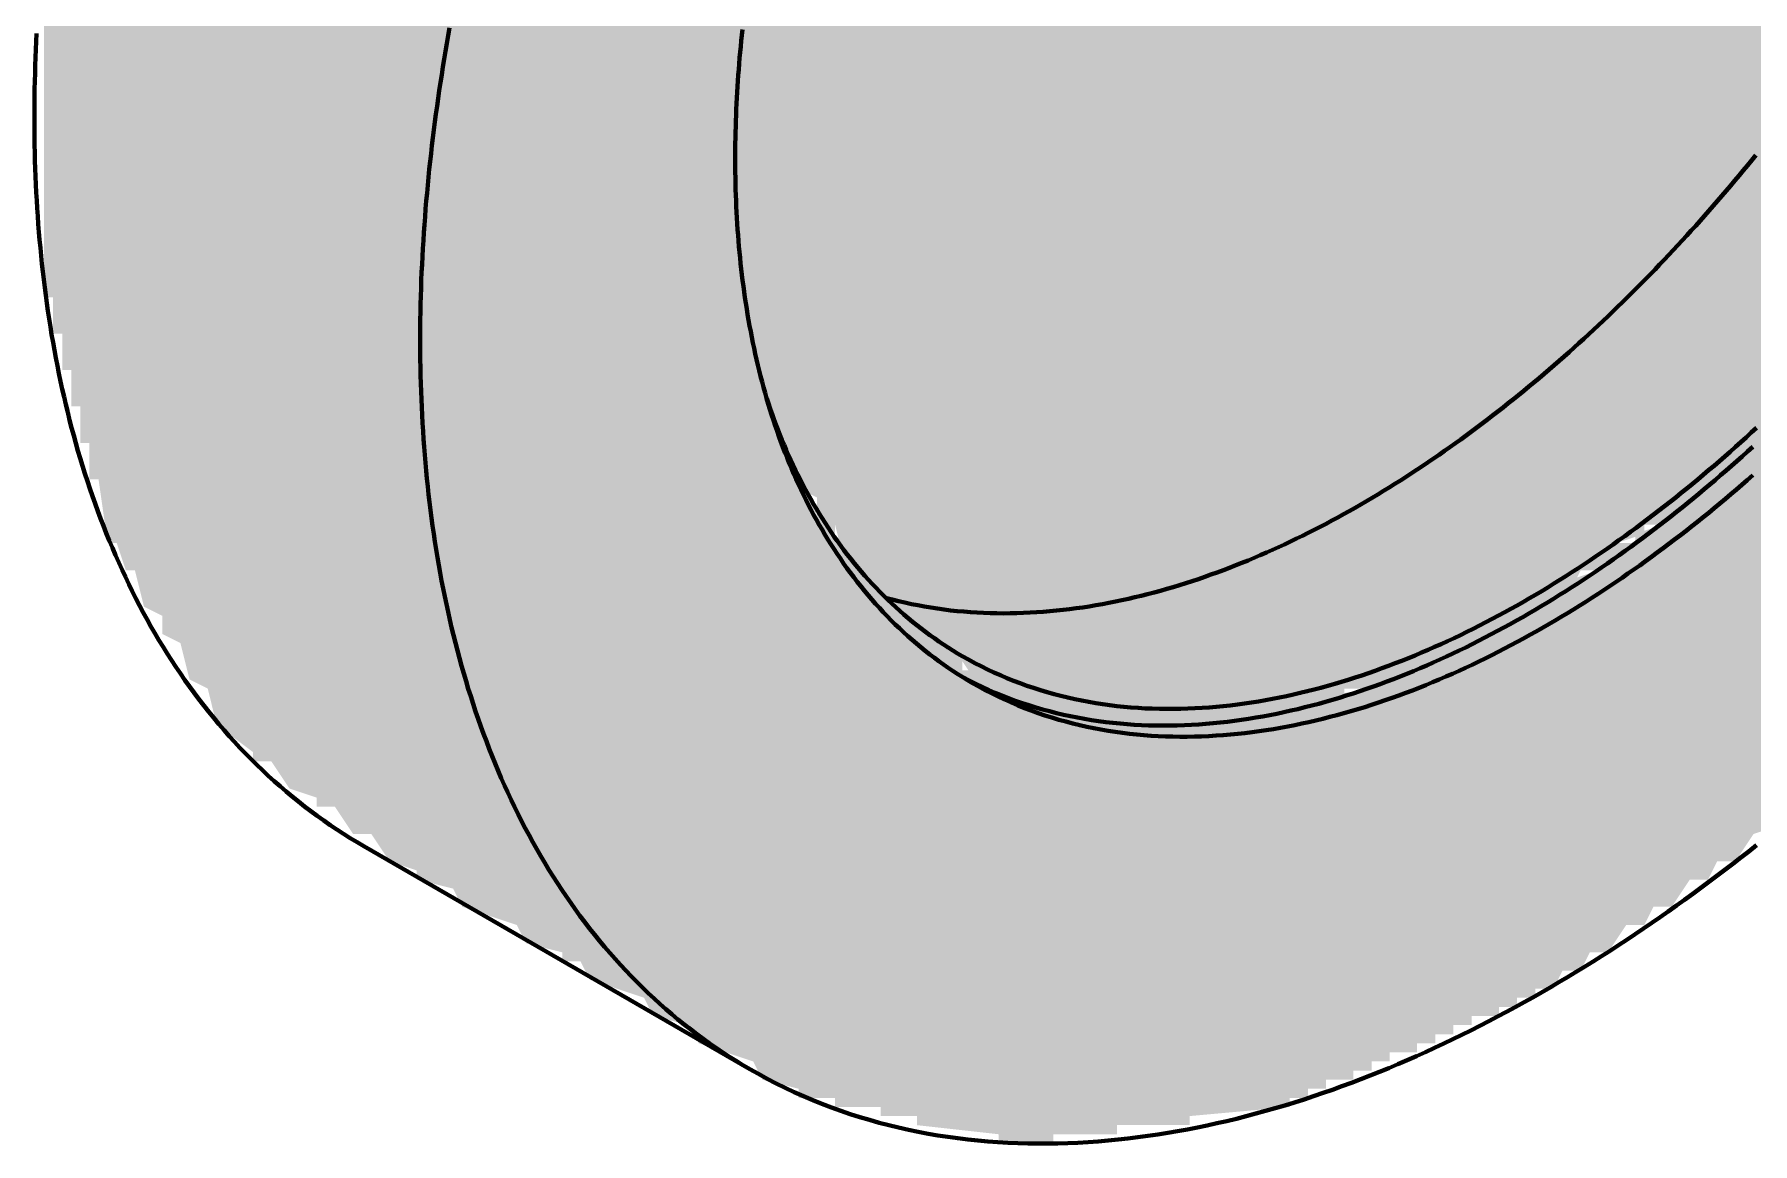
# Model space of a CAD drawing. Header units: millimetres. Extents: x 0 to 420, y 0 to 297.
# Drawn here: x 219.95 to 238.85, y 145.56 to 157.75 of the extents above; entities that cross this region are included whole.
import ezdxf

# ---------------------------------------------------------------- set-up
doc = ezdxf.new("R2010")
doc.units = ezdxf.units.MM
doc.layers.add('01-VISIBLE', color=7, linetype='CONTINUOUS', lineweight=70)
doc.layers.add('13-GRAFICA', color=30, linetype='CONTINUOUS', lineweight=18)

msp = doc.modelspace()

# ---------------------------------------------------------------- hatches: boundary and pattern name
at = {"layer": '13-GRAFICA', "true_color": 0x202020}
h = msp.add_hatch(color=7, dxfattribs=at)
h.dxf.hatch_style = 1
h.paths.add_polyline_path([(227.2581, 146.6606), (227.1581, 146.8606), (226.7581, 146.9606), (226.6581, 147.1606), (226.0581, 147.3606), (225.9581, 147.5606), (225.7581, 147.5606), (225.7581, 147.6606), (225.3581, 147.7606), (225.2581, 147.9606), (224.6581, 148.1606), (224.5581, 148.3606), (224.1581, 148.4606), (224.1581, 148.5606), (223.8581, 148.6606), (223.6581, 148.9606), (223.4581, 148.9606), (223.2581, 149.2606), (223.0581, 149.2606), (223.0581, 149.3606), (222.7581, 149.4606), (222.5581, 149.7606), (222.3581, 149.7606), (222.3581, 149.8606), (221.9581, 150.1606), (221.8581, 150.5606), (221.6581, 150.6606), (221.5581, 151.0606), (221.3581, 151.1606), (221.3581, 151.3606), (221.1581, 151.4606), (221.0581, 151.8606), (220.9581, 151.8606), (220.8581, 152.1606), (220.7581, 152.1606), (220.6581, 152.8606), (220.5581, 152.8606), (220.5581, 153.2606), (220.4581, 153.2606), (220.4581, 153.6606), (220.3581, 153.6606), (220.3581, 154.0606), (220.2581, 154.0606), (220.2581, 154.4606), (220.1581, 154.4606), (220.1581, 154.8606), (220.0581, 154.8606), (220.0581, 158.9606), (220.1581, 158.9606), (220.1581, 159.4606), (220.2581, 159.4606), (220.2581, 160.0606), (220.3581, 160.0606), (220.3581, 160.5606), (220.4581, 160.5606), (220.4581, 161.0606), (220.5581, 161.0606), (220.7581, 162.5606), (220.8581, 162.5606), (220.8581, 162.7606), (220.9581, 162.7606), (221.1581, 163.6606), (221.2581, 163.6606), (221.2581, 163.8606), (221.3581, 163.8606), (221.3581, 164.1606), (221.4581, 164.1606), (221.6581, 165.0606), (221.7581, 165.0606), (221.7581, 165.2606), (221.8581, 165.2606), (222.0581, 166.1606), (222.1581, 166.1606), (222.3581, 166.7606), (222.5581, 166.8606), (222.5581, 167.0606), (222.6581, 167.0606), (222.6581, 167.2606), (222.7581, 167.2606), (222.7581, 167.4606), (222.8581, 167.4606), (222.8581, 167.6606), (222.9581, 167.6606), (222.9581, 167.8606), (223.0581, 167.8606), (223.2581, 168.4606), (223.4581, 168.5606), (223.4581, 168.7606), (223.5581, 168.7606), (223.5581, 168.9606), (223.6581, 168.9606), (223.6581, 169.1606), (223.7581, 169.1606), (223.7581, 169.3606), (223.8581, 169.3606), (224.0581, 169.9606), (224.1581, 169.9606), (224.1581, 170.0606), (224.3581, 170.1606), (224.3581, 170.3606), (224.6581, 170.5606), (224.6581, 170.7606), (224.7581, 170.7606), (224.8581, 171.0606), (225.1581, 171.2606), (225.1581, 171.4606), (225.4581, 171.6606), (225.4581, 171.8606), (225.5581, 171.8606), (225.6581, 172.1606), (225.9581, 172.3606), (225.9581, 172.5606), (226.2581, 172.7606), (226.2581, 172.9606), (226.4581, 173.0606), (226.4581, 173.2606), (226.5581, 173.2606), (227.7581, 174.5006), (227.7581, 158.0606), (227.7581, 154.8606), (227.7581, 146.4939)])
at = {"layer": '13-GRAFICA', "true_color": 0xa5a8ac}
h = msp.add_hatch(color=7, dxfattribs=at)
h.dxf.hatch_style = 1
h.paths.add_polyline_path([(238.5581, 172.6606), (238.5581, 172.7606), (240.5581, 172.9606), (240.5581, 173.0606), (241.2581, 172.9606), (241.2581, 172.8606), (241.7581, 172.8606), (241.7581, 172.7606), (242.1581, 172.7606), (242.1581, 172.6606), (242.6581, 172.5606), (242.8581, 172.2606), (243.0581, 172.2606), (243.2581, 171.9606), (243.4581, 171.9606), (243.4581, 171.8606), (243.8581, 171.5606), (243.8581, 171.3606), (244.0581, 171.2606), (244.0581, 171.0606), (244.1581, 171.0606), (244.1581, 170.8606), (244.3581, 170.7606), (244.4581, 170.3606), (244.6581, 170.2606), (244.7581, 169.6606), (244.8581, 169.6606), (244.9581, 168.7606), (245.0581, 168.7606), (245.0581, 168.3606), (245.1581, 168.3606), (245.1581, 165.0606), (245.0581, 165.0606), (245.0581, 164.4606), (244.9581, 164.4606), (244.7581, 162.9606), (244.6581, 162.9606), (244.6581, 162.5606), (244.5581, 162.5606), (244.5581, 162.3606), (244.4581, 162.3606), (244.4581, 162.0606), (244.3581, 162.0606), (244.1581, 161.1606), (244.0581, 161.1606), (244.0581, 160.9606), (243.9581, 160.9606), (243.7581, 160.0606), (243.6581, 160.0606), (243.5581, 159.6606), (243.3581, 159.5606), (243.3581, 159.3606), (243.2581, 159.3606), (243.2581, 159.1606), (243.1581, 159.1606), (243.1581, 158.9606), (243.0581, 158.9606), (243.0581, 158.7606), (242.9581, 158.7606), (242.7581, 158.1606), (242.5581, 158.0606), (242.5581, 157.8606), (242.4581, 157.8606), (242.2581, 157.2606), (241.9581, 157.0606), (241.9581, 156.8606), (241.7581, 156.7606), (241.7581, 156.5606), (241.4581, 156.3606), (241.4581, 156.1606), (241.1581, 155.9606), (241.1581, 155.7606), (240.9581, 155.6606), (240.9581, 155.4606), (240.6581, 155.2606), (240.6581, 155.0606), (240.5581, 155.0606), (238.4581, 152.8693), (238.4581, 161.1606), (238.4581, 161.7606), (238.4581, 172.6606)])
h = msp.add_hatch(color=7, dxfattribs=at)
h.dxf.hatch_style = 1
h.paths.add_polyline_path([(230.5581, 150.5606), (230.3581, 150.5606), (230.1581, 150.8606), (229.9581, 150.8606), (229.7581, 151.1606), (229.5581, 151.1606), (229.4581, 151.3606), (229.1581, 151.4606), (229.0581, 151.8606), (228.8581, 151.9606), (228.7581, 152.3606), (228.5581, 152.4606), (228.5581, 152.6606), (228.3581, 152.7606), (228.3581, 152.9606), (228.2581, 152.9606), (228.2581, 153.1606), (228.1581, 153.1606), (228.1581, 153.6606), (228.0581, 153.6606), (228.0581, 154.0606), (227.9581, 154.0606), (227.9581, 154.4606), (227.8581, 154.4606), (227.8581, 154.8606), (227.7581, 154.8606), (227.7581, 158.0606), (227.8581, 158.0606), (227.8581, 158.6606), (227.9581, 158.6606), (227.9581, 159.1606), (228.0581, 159.1606), (228.0581, 159.6606), (228.1581, 159.6606), (228.1581, 160.2606), (228.2581, 160.2606), (228.4581, 161.1606), (228.5581, 161.1606), (228.5581, 161.3606), (228.6581, 161.3606), (228.8581, 162.2606), (228.9581, 162.2606), (228.9581, 162.4606), (229.0581, 162.4606), (229.1581, 163.0606), (229.2581, 163.0606), (229.2581, 163.2606), (229.3581, 163.2606), (229.3581, 163.4606), (229.4581, 163.4606), (229.4581, 163.6606), (229.5581, 163.6606), (229.7581, 164.2606), (229.9581, 164.3606), (229.9581, 164.5606), (230.0581, 164.5606), (230.0581, 164.7606), (230.1581, 164.7606), (230.1581, 164.9606), (230.2581, 164.9606), (230.2581, 165.1606), (230.3581, 165.1606), (230.5581, 165.7606), (230.6581, 165.7606), (230.7581, 166.0606), (231.0581, 166.2606), (231.0581, 166.4606), (231.1581, 166.4606), (231.2581, 166.7606), (231.5581, 166.9606), (231.5581, 167.1606), (231.8581, 167.3606), (231.8581, 167.5606), (231.9581, 167.5606), (232.0581, 167.8606), (232.3581, 168.0606), (232.3581, 168.2606), (232.4581, 168.2606), (234.5581, 170.4606), (234.7581, 170.4606), (234.8581, 170.6606), (235.0581, 170.6606), (235.1581, 170.8106), (235.1581, 161.1606), (235.1581, 160.3606), (235.1581, 150.8606), (235.0581, 150.8606), (235.0581, 150.7606), (234.8581, 150.7606), (234.8581, 150.6606), (234.6581, 150.6606), (234.6581, 150.5606), (234.3581, 150.5606), (234.3581, 150.4606), (234.0581, 150.4606), (234.0581, 150.3606), (231.9581, 150.1606), (231.9581, 150.2606), (231.5581, 150.2606), (231.5581, 150.3606), (230.5581, 150.4606)])
at = {"layer": '13-GRAFICA', "true_color": 0x202020}
h = msp.add_hatch(color=7, dxfattribs=at)
h.dxf.hatch_style = 1
h.paths.add_polyline_path([(240.4581, 150.3606), (239.3581, 149.1606), (239.1581, 149.1606), (239.1581, 149.0606), (238.8581, 148.9606), (238.6581, 148.6606), (238.4581, 148.6606), (238.3581, 148.4606), (238.1581, 148.4606), (237.9581, 148.1606), (237.7581, 148.1606), (237.6581, 147.9606), (237.4581, 147.9606), (237.2581, 147.6606), (237.0581, 147.6606), (236.9581, 147.4606), (236.7581, 147.4606), (236.6581, 147.2606), (236.4581, 147.2606), (236.4581, 147.1606), (236.2581, 147.1606), (236.2581, 147.0606), (236.0581, 147.0606), (236.0581, 146.9606), (235.7581, 146.9606), (235.7581, 146.8606), (235.5581, 146.8606), (235.5581, 146.7606), (235.3581, 146.7606), (235.3581, 146.6606), (235.1581, 146.6606), (235.1581, 146.5606), (234.8581, 146.5606), (234.8581, 146.4606), (234.6581, 146.4606), (234.6581, 146.3606), (234.4581, 146.3606), (234.4581, 146.2606), (234.1581, 146.2606), (234.1581, 146.1606), (233.9581, 146.1606), (233.9581, 146.0606), (233.7581, 146.0606), (233.7581, 145.9606), (232.6581, 145.8606), (232.6581, 145.7606), (231.8581, 145.7606), (231.8581, 145.6606), (231.1581, 145.6606), (231.1581, 145.5606), (230.5581, 145.5606), (230.5581, 145.6606), (229.6581, 145.7606), (229.6581, 145.8606), (229.2581, 145.8606), (229.2581, 145.9606), (228.7581, 145.9606), (228.7581, 146.0606), (228.3581, 146.0606), (228.3581, 146.1606), (227.9581, 146.2606), (227.8581, 146.4606), (227.7581, 146.4939), (227.7581, 154.8606), (227.8581, 154.8606), (227.8581, 154.4606), (227.9581, 154.4606), (227.9581, 154.0606), (228.0581, 154.0606), (228.0581, 153.6606), (228.1581, 153.6606), (228.1581, 153.1606), (228.2581, 153.1606), (228.3581, 152.7606), (228.4581, 152.7606), (228.5581, 152.4606), (228.7581, 152.3606), (228.7581, 152.1606), (228.8581, 152.1606), (228.8581, 151.9606), (229.0581, 151.8606), (229.1581, 151.4606), (229.4581, 151.3606), (229.5581, 151.1606), (229.7581, 151.1606), (229.9581, 150.8606), (230.1581, 150.8606), (230.1581, 150.7606), (230.2581, 150.7606), (230.3581, 150.5606), (230.5581, 150.5606), (230.5581, 150.4606), (231.5581, 150.3606), (231.5581, 150.2606), (231.9581, 150.2606), (231.9581, 150.1606), (234.0581, 150.3606), (234.0581, 150.4606), (234.6581, 150.5606), (234.6581, 150.6606), (234.8581, 150.6606), (234.8581, 150.7606), (235.0581, 150.7606), (235.0581, 150.8606), (235.3581, 150.8606), (235.3581, 150.9606), (235.5581, 150.9606), (235.5581, 151.0606), (235.7581, 151.0606), (235.7581, 151.1606), (235.9581, 151.1606), (235.9581, 151.2606), (236.4581, 151.3606), (236.6581, 151.6606), (236.8581, 151.6606), (236.8581, 151.7606), (237.1581, 151.8606), (237.3581, 152.1606), (237.5581, 152.1606), (237.5581, 152.2606), (237.8581, 152.3606), (238.0581, 152.6606), (238.2581, 152.6606), (238.2581, 152.7606), (240.6581, 155.0606), (240.6581, 155.2606), (240.9581, 155.4606), (240.9581, 155.6606), (241.1581, 155.7606), (241.1581, 155.9606), (241.4581, 156.1606), (241.4581, 156.3606), (241.7581, 156.5606), (241.7581, 156.7606), (241.9581, 156.8606), (241.9581, 157.0606), (242.2581, 157.2606), (242.2581, 157.4606), (242.3581, 157.4606), (242.5581, 158.0606), (242.7581, 158.1606), (242.7581, 158.3606), (242.8581, 158.3606), (242.8581, 158.5606), (242.9581, 158.5606), (242.9581, 158.7606), (243.0581, 158.7606), (243.0581, 158.9606), (243.1581, 158.9606), (243.3581, 159.5606), (243.5581, 159.6606), (243.5581, 159.8606), (243.6581, 159.8606), (243.6581, 160.0606), (243.7581, 160.0606), (243.7581, 160.3606), (243.8581, 160.3606), (243.9581, 160.9606), (244.0581, 160.9606), (244.0581, 161.1606), (244.1581, 161.1606), (244.1581, 161.4606), (244.2581, 161.4606), (244.4581, 162.3606), (244.5581, 162.3606), (244.5581, 162.5606), (244.6581, 162.5606), (244.7581, 163.4606), (244.8581, 163.4606), (244.8581, 163.9606), (244.9581, 163.9606), (244.9581, 164.4606), (245.0581, 164.4606), (245.0581, 165.0606), (245.1581, 165.0606), (245.1581, 156.1606), (244.9581, 156.0606), (244.7581, 155.4606), (244.5581, 155.3606), (244.5581, 155.1606), (244.4581, 155.1606), (244.4581, 155.0606), (244.2581, 154.9606), (244.2581, 154.7606), (243.9581, 154.5606), (243.9581, 154.3606), (243.8581, 154.3606), (243.7581, 154.0606), (243.4581, 153.8606), (243.4581, 153.6606), (243.1581, 153.4606), (243.1581, 153.2606), (243.0581, 153.2606), (242.9581, 152.9606), (242.6581, 152.7606), (242.6581, 152.5606), (242.3581, 152.3606), (242.3581, 152.1606), (242.2581, 152.1606), (240.5581, 150.3606)])
at = {"layer": '13-GRAFICA', "true_color": 0xa5a8ac}
h = msp.add_hatch(color=7, dxfattribs=at)
h.dxf.hatch_style = 1
h.paths.add_polyline_path([(238.2581, 152.6606), (238.0581, 152.6606), (237.8581, 152.3606), (237.6581, 152.3606), (237.6581, 152.2606), (237.3581, 152.1606), (237.1581, 151.8606), (236.9581, 151.8606), (236.8581, 151.6606), (236.6581, 151.6606), (236.4581, 151.3606), (235.9581, 151.2606), (235.9581, 151.1606), (235.7581, 151.1606), (235.7581, 151.0606), (235.5581, 151.0606), (235.5581, 150.9606), (235.3581, 150.9606), (235.3581, 150.8606), (235.1581, 150.8606), (235.1581, 160.3606), (235.2581, 160.3606), (235.2581, 160.0606), (235.3581, 160.0606), (235.5581, 159.7606), (235.7581, 159.7606), (235.8581, 159.5606), (236.5581, 159.5606), (236.5581, 159.6606), (236.7581, 159.6606), (236.7581, 159.7606), (236.9581, 159.7606), (236.9581, 159.8606), (237.0581, 159.8606), (237.0581, 159.7606), (237.1581, 159.7606), (237.1581, 159.8606), (237.5581, 159.8606), (237.5581, 159.9606), (238.1581, 160.4606), (238.1581, 160.6606), (238.2581, 160.6606), (238.2581, 160.8606), (238.3581, 160.8606), (238.3581, 161.1606), (238.4581, 161.1606), (238.4581, 152.8693)])

# ---------------------------------------------------------------- linework, layer by layer
at = {"layer": '01-VISIBLE'}
msp.add_line((223.5765, 148.8268), (227.8192, 146.3773), dxfattribs=at)
for points in [[(224.5188, 157.8235), (224.5034, 157.7376), (224.4883, 157.6515), (224.4736, 157.5654), (224.4593, 157.4793), (224.4452, 157.3931), (224.4316, 157.3068), (224.4183, 157.2205), (224.4053, 157.1342), (224.3927, 157.0477), (224.3804, 156.9613), (224.3686, 156.8748), (224.357, 156.7882), (224.3459, 156.7016), (224.3351, 156.6149), (224.3247, 156.5282), (224.3147, 156.4414), (224.305, 156.3546), (224.2957, 156.2678), (224.2868, 156.1809), (224.2783, 156.094), (224.2702, 156.0071), (224.2625, 155.9201), (224.2552, 155.833), (224.2483, 155.746), (224.2417, 155.6589), (224.2356, 155.5718), (224.2299, 155.4846), (224.2247, 155.3975), (224.2198, 155.3103), (224.2153, 155.223), (224.2113, 155.1358), (224.2077, 155.0485), (224.2046, 154.9613), (224.2018, 154.874), (224.1996, 154.7867), (224.1977, 154.6994), (224.1963, 154.612), (224.1954, 154.5247), (224.1949, 154.4374), (224.1949, 154.35), (224.1953, 154.2627), (224.1962, 154.1754), (224.1976, 154.0881), (224.1994, 154.0007), (224.2018, 153.9134), (224.2046, 153.8262), (224.2079, 153.7389), (224.2117, 153.6516), (224.216, 153.5644), (224.2208, 153.4772), (224.2262, 153.39), (224.232, 153.3029), (224.2384, 153.2158), (224.2452, 153.1287), (224.2527, 153.0417), (224.2606, 152.9548), (224.2691, 152.8678), (224.2782, 152.781), (224.2877, 152.6942), (224.2979, 152.6074), (224.3086, 152.5208), (224.3199, 152.4342), (224.3318, 152.3476), (224.3442, 152.2612), (224.3572, 152.1748), (224.3708, 152.0886), (224.385, 152.0024), (224.3999, 151.9163), (224.4153, 151.8304), (224.4314, 151.7445), (224.448, 151.6588), (224.4653, 151.5732), (224.4833, 151.4877), (224.5019, 151.4024), (224.5211, 151.3172), (224.541, 151.2322), (224.5615, 151.1473), (224.5828, 151.0626), (224.6047, 150.978), (224.6273, 150.8937), (224.6505, 150.8095), (224.6745, 150.7255), (224.6992, 150.6418), (224.7246, 150.5582), (224.7507, 150.4749), (224.7775, 150.3917), (224.8051, 150.3089), (224.8334, 150.2263), (224.8625, 150.1439), (224.8923, 150.0618), (224.9228, 149.98), (224.9542, 149.8985), (224.9863, 149.8173), (225.0192, 149.7364), (225.0528, 149.6558), (225.0873, 149.5756), (225.1226, 149.4957), (225.1587, 149.4161), (225.1956, 149.337), (225.2333, 149.2582), (225.2718, 149.1798), (225.3112, 149.1019), (225.3514, 149.0244), (225.3925, 148.9473), (225.4344, 148.8707), (225.4772, 148.7945), (225.5208, 148.7189), (225.5653, 148.6437), (225.6106, 148.5691), (225.6568, 148.495), (225.7039, 148.4214), (225.7519, 148.3485), (225.8008, 148.2761), (225.8505, 148.2043), (225.9011, 148.1331), (225.9527, 148.0626), (226.0051, 147.9927), (226.0583, 147.9236), (226.1125, 147.8551), (226.1676, 147.7873), (226.2236, 147.7202), (226.2804, 147.6539), (226.3381, 147.5884), (226.3967, 147.5237), (226.4562, 147.4597), (226.5166, 147.3966), (226.5778, 147.3343), (226.6399, 147.2729), (226.7029, 147.2124), (226.7667, 147.1528), (226.8313, 147.094), (226.8968, 147.0363), (226.9631, 146.9794), (227.0302, 146.9236), (227.0982, 146.8687), (227.1669, 146.8148), (227.2364, 146.7619), (227.3067, 146.7101), (227.3777, 146.6593), (227.4495, 146.6096), (227.5221, 146.5609), (227.5953, 146.5134), (227.6692, 146.4669), (227.7439, 146.4216), (227.8192, 146.3773)], [(227.739, 157.8045), (227.7323, 157.742), (227.7259, 157.6794), (227.7198, 157.6169), (227.7139, 157.5543), (227.7084, 157.4916), (227.7031, 157.429), (227.6981, 157.3663), (227.6934, 157.3036), (227.689, 157.2408), (227.6849, 157.1781), (227.6811, 157.1153), (227.6776, 157.0526), (227.6744, 156.9898), (227.6715, 156.9269), (227.6689, 156.8641), (227.6667, 156.8013), (227.6647, 156.7384), (227.663, 156.6756), (227.6617, 156.6127), (227.6607, 156.5498), (227.66, 156.487), (227.6597, 156.4241), (227.6597, 156.3612), (227.66, 156.2983), (227.6606, 156.2354), (227.6616, 156.1726), (227.663, 156.1097), (227.6646, 156.0469), (227.6667, 155.984), (227.6691, 155.9212), (227.6718, 155.8584), (227.6749, 155.7955), (227.6784, 155.7328), (227.6822, 155.67), (227.6864, 155.6073), (227.691, 155.5446), (227.696, 155.4819), (227.7013, 155.4192), (227.707, 155.3566), (227.7131, 155.294), (227.7196, 155.2315), (227.7265, 155.169), (227.7339, 155.1065), (227.7416, 155.0441), (227.7497, 154.9818), (227.7582, 154.9195), (227.7672, 154.8572), (227.7766, 154.7951), (227.7864, 154.7329), (227.7966, 154.6709), (227.8073, 154.6089), (227.8184, 154.547), (227.8299, 154.4852), (227.842, 154.4235), (227.8544, 154.3619), (227.8673, 154.3003), (227.8807, 154.2389), (227.8946, 154.1776), (227.9089, 154.1163), (227.9237, 154.0552), (227.939, 153.9942), (227.9547, 153.9334), (227.971, 153.8726), (227.9878, 153.812), (228.005, 153.7516), (228.0228, 153.6912), (228.0411, 153.6311), (228.0599, 153.5711), (228.0792, 153.5112), (228.099, 153.4516), (228.1194, 153.3921), (228.1403, 153.3328), (228.1618, 153.2737), (228.1838, 153.2148), (228.2064, 153.1561), (228.2295, 153.0976), (228.2532, 153.0394), (228.2774, 152.9813), (228.3022, 152.9236), (228.3276, 152.8661), (228.3536, 152.8088), (228.3802, 152.7518), (228.4073, 152.6951), (228.4351, 152.6387), (228.4634, 152.5825), (228.4924, 152.5267), (228.522, 152.4712), (228.5521, 152.4161), (228.5829, 152.3612), (228.6143, 152.3068), (228.6464, 152.2526), (228.679, 152.1989), (228.7123, 152.1456), (228.7462, 152.0926), (228.7807, 152.0401), (228.8159, 151.9879), (228.8517, 151.9363), (228.8882, 151.885), (228.9253, 151.8343), (228.963, 151.784), (229.0014, 151.7341), (229.0404, 151.6848), (229.08, 151.636), (229.1203, 151.5877), (229.1613, 151.54), (229.2028, 151.4928), (229.245, 151.4462), (229.2879, 151.4002), (229.3313, 151.3547), (229.3754, 151.3099), (229.4201, 151.2657), (229.4654, 151.2221), (229.5114, 151.1792), (229.5579, 151.1369), (229.6051, 151.0953), (229.6528, 151.0544), (229.7011, 151.0141), (229.75, 150.9746), (229.7995, 150.9358), (229.8496, 150.8978), (229.9002, 150.8604), (229.9513, 150.8239), (230.003, 150.7881), (230.0552, 150.753), (230.108, 150.7188), (230.1612, 150.6853), (230.215, 150.6527), (230.2692, 150.6208)], [(219.9771, 157.7597), (219.9727, 157.6725), (219.9687, 157.5853), (219.9651, 157.498), (219.9619, 157.4107), (219.9592, 157.3235), (219.9569, 157.2362), (219.9551, 157.1488), (219.9537, 157.0615), (219.9527, 156.9742), (219.9522, 156.8869), (219.9522, 156.7995), (219.9527, 156.7122), (219.9536, 156.6249), (219.9549, 156.5375), (219.9568, 156.4502), (219.9591, 156.3629), (219.9619, 156.2756), (219.9653, 156.1884), (219.9691, 156.1011), (219.9734, 156.0139), (219.9782, 155.9267), (219.9835, 155.8395), (219.9894, 155.7524), (219.9957, 155.6653), (220.0026, 155.5782), (220.01, 155.4912), (220.018, 155.4042), (220.0265, 155.3173), (220.0355, 155.2305), (220.0451, 155.1437), (220.0553, 155.0569), (220.066, 154.9702), (220.0773, 154.8836), (220.0891, 154.7971), (220.1015, 154.7107), (220.1146, 154.6243), (220.1282, 154.5381), (220.1424, 154.4519), (220.1572, 154.3658), (220.1727, 154.2799), (220.1887, 154.194), (220.2054, 154.1083), (220.2227, 154.0227), (220.2406, 153.9372), (220.2592, 153.8519), (220.2785, 153.7667), (220.2983, 153.6817), (220.3189, 153.5968), (220.3401, 153.5121), (220.362, 153.4275), (220.3846, 153.3432), (220.4079, 153.259), (220.4319, 153.175), (220.4565, 153.0912), (220.4819, 153.0077), (220.508, 152.9243), (220.5349, 152.8412), (220.5625, 152.7584), (220.5908, 152.6758), (220.6198, 152.5934), (220.6496, 152.5113), (220.6802, 152.4295), (220.7115, 152.348), (220.7436, 152.2668), (220.7765, 152.1859), (220.8102, 152.1053), (220.8447, 152.025), (220.88, 151.9452), (220.916, 151.8656), (220.9529, 151.7865), (220.9907, 151.7077), (221.0292, 151.6293), (221.0686, 151.5514), (221.1088, 151.4739), (221.1499, 151.3968), (221.1918, 151.3202), (221.2345, 151.244), (221.2781, 151.1684), (221.3226, 151.0932), (221.368, 151.0186), (221.4142, 150.9445), (221.4613, 150.8709), (221.5093, 150.798), (221.5581, 150.7256), (221.6079, 150.6538), (221.6585, 150.5826), (221.71, 150.5121), (221.7624, 150.4422), (221.8157, 150.3731), (221.8699, 150.3046), (221.925, 150.2368), (221.9809, 150.1697), (222.0378, 150.1034), (222.0955, 150.0379), (222.1541, 149.9731), (222.2136, 149.9092), (222.2739, 149.8461), (222.3352, 149.7838), (222.3973, 149.7224), (222.4602, 149.6619), (222.524, 149.6022), (222.5887, 149.5435), (222.6541, 149.4857), (222.7205, 149.4289), (222.7876, 149.373), (222.8555, 149.3182), (222.9242, 149.2643), (222.9938, 149.2114), (223.064, 149.1596), (223.1351, 149.1088), (223.2069, 149.0591), (223.2794, 149.0104), (223.3527, 148.9629), (223.4266, 148.9164), (223.5012, 148.871), (223.5765, 148.8268)], [(229.3139, 151.5585), (229.3842, 151.5396), (229.4549, 151.5217), (229.5258, 151.505), (229.597, 151.4895), (229.6685, 151.4751), (229.7401, 151.4618), (229.812, 151.4497), (229.884, 151.4386), (229.9562, 151.4287), (230.0286, 151.4198), (230.101, 151.4121), (230.1736, 151.4054), (230.2463, 151.3997), (230.319, 151.3951), (230.3918, 151.3915), (230.4646, 151.389), (230.5375, 151.3874), (230.6104, 151.3869), (230.6832, 151.3873), (230.7561, 151.3887), (230.829, 151.391), (230.9018, 151.3943), (230.9745, 151.3985), (231.0472, 151.4036), (231.1198, 151.4096), (231.1924, 151.4165), (231.2649, 151.4243), (231.3372, 151.4329), (231.4095, 151.4423), (231.4817, 151.4526), (231.5537, 151.4637), (231.6256, 151.4756), (231.6974, 151.4883), (231.769, 151.5017), (231.8405, 151.5159), (231.9118, 151.5309), (231.983, 151.5466), (232.054, 151.563), (232.1248, 151.5801), (232.1955, 151.5979), (232.266, 151.6164), (232.3363, 151.6356), (232.4064, 151.6555), (232.4763, 151.676), (232.5461, 151.6972), (232.6156, 151.7189), (232.685, 151.7413), (232.7541, 151.7643), (232.8231, 151.788), (232.8918, 151.8122), (232.9604, 151.837), (233.0287, 151.8623), (233.0968, 151.8882), (233.1647, 151.9147), (233.2324, 151.9417), (233.2999, 151.9693), (233.3671, 151.9973), (233.4342, 152.0259), (233.501, 152.055), (233.5676, 152.0846), (233.634, 152.1147), (233.7001, 152.1453), (233.766, 152.1764), (233.8317, 152.2079), (233.8972, 152.2399), (233.9625, 152.2724), (234.0275, 152.3053), (234.0923, 152.3386), (234.1569, 152.3724), (234.2212, 152.4066), (234.2854, 152.4412), (234.3493, 152.4763), (234.4129, 152.5117), (234.4764, 152.5476), (234.5396, 152.5839), (234.6026, 152.6205), (234.6654, 152.6576), (234.7279, 152.695), (234.7902, 152.7328), (234.8523, 152.771), (234.9141, 152.8095), (234.9758, 152.8484), (235.0372, 152.8877), (235.0984, 152.9273), (235.1593, 152.9672), (235.22, 153.0075), (235.2805, 153.0482), (235.3408, 153.0891), (235.4009, 153.1304), (235.4607, 153.1721), (235.5203, 153.214), (235.5797, 153.2563), (235.6388, 153.2988), (235.6977, 153.3417), (235.7564, 153.3849), (235.8149, 153.4284), (235.8732, 153.4722), (235.9312, 153.5163), (235.989, 153.5606), (236.0466, 153.6053), (236.104, 153.6502), (236.1612, 153.6955), (236.2181, 153.7409), (236.2748, 153.7867), (236.3313, 153.8328), (236.3876, 153.8791), (236.4437, 153.9256), (236.4995, 153.9725), (236.5551, 154.0196), (236.6105, 154.0669), (236.6657, 154.1145), (236.7207, 154.1624), (236.7755, 154.2105), (236.83, 154.2588), (236.8843, 154.3074), (236.9384, 154.3562), (236.9923, 154.4053), (237.046, 154.4546), (237.0995, 154.5041), (237.1527, 154.5538), (237.2058, 154.6038), (237.2586, 154.654), (237.3112, 154.7045), (237.3636, 154.7551), (237.4158, 154.806), (237.4678, 154.8571), (237.5195, 154.9084), (237.5711, 154.9599), (237.6224, 155.0116), (237.6736, 155.0635), (237.7245, 155.1157), (237.7752, 155.168), (237.8257, 155.2206), (237.876, 155.2733), (237.9261, 155.3263), (237.9759, 155.3794), (238.0256, 155.4328), (238.0751, 155.4863), (238.1243, 155.54), (238.1733, 155.5939), (238.2222, 155.648), (238.2708, 155.7023), (238.3192, 155.7568), (238.3674, 155.8115), (238.4154, 155.8663), (238.4632, 155.9213), (238.5108, 155.9765), (238.5582, 156.0319), (238.6053, 156.0875), (238.6523, 156.1432), (238.699, 156.1991), (238.7456, 156.2552), (238.7919, 156.3114), (238.8381, 156.3679), (238.884, 156.4245)], [(228.0056, 153.7494), (228.0249, 153.6919), (228.0446, 153.6345), (228.0649, 153.5774), (228.0857, 153.5204), (228.1069, 153.4636), (228.1287, 153.407), (228.1511, 153.3506), (228.1739, 153.2945), (228.1973, 153.2385), (228.2213, 153.1828), (228.2458, 153.1273), (228.2708, 153.0721), (228.2964, 153.0171), (228.3226, 152.9624), (228.3493, 152.9079), (228.3766, 152.8538), (228.4044, 152.7999), (228.4328, 152.7463), (228.4618, 152.6931), (228.4914, 152.6401), (228.5216, 152.5875), (228.5523, 152.5352), (228.5837, 152.4833), (228.6156, 152.4318), (228.6481, 152.3806), (228.6813, 152.3298), (228.715, 152.2794), (228.7493, 152.2294), (228.7842, 152.1798), (228.8198, 152.1307), (228.8559, 152.0819), (228.8926, 152.0337), (228.93, 151.9859), (228.9679, 151.9386), (229.0065, 151.8918), (229.0457, 151.8455), (229.0854, 151.7997), (229.1258, 151.7544), (229.1667, 151.7097), (229.2083, 151.6655), (229.2505, 151.6219), (229.2932, 151.5789), (229.3365, 151.5365), (229.3804, 151.4947), (229.4249, 151.4534), (229.47, 151.4129), (229.5156, 151.3729), (229.5618, 151.3336), (229.6085, 151.295), (229.6558, 151.257), (229.7037, 151.2197), (229.752, 151.1831), (229.8009, 151.1472), (229.8503, 151.1121), (229.9002, 151.0776), (229.9506, 151.0439), (230.0015, 151.0109), (230.0529, 150.9787), (230.1048, 150.9472), (230.157, 150.9165)], [(230.157, 150.9165), (230.2251, 150.8781), (230.2939, 150.8409), (230.3634, 150.8051), (230.4336, 150.7705), (230.5044, 150.7373), (230.5758, 150.7054), (230.6477, 150.6749), (230.7203, 150.6457), (230.7933, 150.6178), (230.8669, 150.5913), (230.9409, 150.5662), (231.0154, 150.5424), (231.0903, 150.5199), (231.1656, 150.4988), (231.2413, 150.479), (231.3172, 150.4606), (231.3935, 150.4434), (231.4701, 150.4276), (231.5469, 150.4131), (231.624, 150.3998), (231.7013, 150.3879), (231.7787, 150.3772), (231.8564, 150.3678), (231.9341, 150.3596), (232.012, 150.3526), (232.09, 150.3469), (232.168, 150.3424), (232.2462, 150.339), (232.3243, 150.3368), (232.4025, 150.3357), (232.4807, 150.3358), (232.5589, 150.337), (232.637, 150.3393), (232.7152, 150.3427), (232.7932, 150.3471), (232.8712, 150.3526), (232.9492, 150.3592), (233.027, 150.3667), (233.1047, 150.3752), (233.1823, 150.3847), (233.2598, 150.3952), (233.3372, 150.4066), (233.4144, 150.4189), (233.4914, 150.4322), (233.5683, 150.4464), (233.6451, 150.4614), (233.7216, 150.4773), (233.798, 150.494), (233.8742, 150.5116), (233.9502, 150.53), (234.026, 150.5492), (234.1016, 150.5692), (234.177, 150.59), (234.2522, 150.6115), (234.3271, 150.6338), (234.4018, 150.6568), (234.4763, 150.6805), (234.5506, 150.7049), (234.6247, 150.7301), (234.6985, 150.7559), (234.772, 150.7824), (234.8454, 150.8095), (234.9185, 150.8373), (234.9913, 150.8657), (235.0639, 150.8948), (235.1362, 150.9245), (235.2083, 150.9547), (235.2802, 150.9856), (235.3518, 151.0171), (235.4231, 151.0491), (235.4942, 151.0817), (235.565, 151.1148), (235.6356, 151.1485), (235.7059, 151.1827), (235.7759, 151.2174), (235.8457, 151.2527), (235.9153, 151.2885), (235.9845, 151.3248), (236.0535, 151.3615), (236.1223, 151.3988), (236.1908, 151.4365), (236.259, 151.4747), (236.327, 151.5134), (236.3947, 151.5525), (236.4621, 151.5921), (236.5293, 151.6321), (236.5962, 151.6725), (236.6629, 151.7134), (236.7293, 151.7547), (236.7954, 151.7964), (236.8613, 151.8386), (236.9269, 151.8811), (236.9922, 151.924), (237.0573, 151.9673), (237.1222, 152.0111), (237.1867, 152.0551), (237.2511, 152.0996), (237.3151, 152.1445), (237.3789, 152.1897), (237.4425, 152.2352), (237.5058, 152.2812), (237.5688, 152.3274), (237.6316, 152.3741), (237.6941, 152.421), (237.7563, 152.4683), (237.8183, 152.516), (237.8801, 152.5639), (237.9416, 152.6122), (238.0028, 152.6608), (238.0638, 152.7098), (238.1246, 152.759), (238.1851, 152.8086), (238.2453, 152.8584), (238.3053, 152.9086), (238.365, 152.959), (238.4245, 153.0098), (238.4837, 153.0608), (238.5427, 153.1122), (238.6014, 153.1638), (238.6599, 153.2157), (238.7182, 153.2679), (238.7762, 153.3203), (238.8339, 153.373), (238.8914, 153.426)], [(230.164, 150.6836), (230.2338, 150.6469), (230.3042, 150.6114), (230.3752, 150.5773), (230.4469, 150.5445), (230.5192, 150.513), (230.5921, 150.4829), (230.6655, 150.4541), (230.7394, 150.4267), (230.8138, 150.4007), (230.8887, 150.3759), (230.964, 150.3525), (231.0397, 150.3305), (231.1158, 150.3098), (231.1922, 150.2905), (231.2689, 150.2724), (231.346, 150.2557), (231.4233, 150.2403), (231.5009, 150.2262), (231.5787, 150.2133), (231.6567, 150.2018), (231.7348, 150.1915), (231.8131, 150.1825), (231.8916, 150.1747), (231.9702, 150.1681), (232.0488, 150.1628), (232.1276, 150.1586), (232.2063, 150.1556), (232.2852, 150.1538), (232.364, 150.1531), (232.4428, 150.1535), (232.5217, 150.1551), (232.6005, 150.1577), (232.6792, 150.1614), (232.7579, 150.1662), (232.8365, 150.172), (232.9151, 150.1789), (232.9935, 150.1867), (233.0719, 150.1956), (233.1501, 150.2054), (233.2282, 150.2162), (233.3062, 150.2279), (233.384, 150.2406), (233.4617, 150.2541), (233.5392, 150.2686), (233.6165, 150.2839), (233.6937, 150.3001), (233.7706, 150.3171), (233.8474, 150.335), (233.924, 150.3537), (234.0004, 150.3732), (234.0766, 150.3935), (234.1526, 150.4145), (234.2284, 150.4363), (234.3039, 150.4589), (234.3792, 150.4822), (234.4543, 150.5062), (234.5292, 150.5309), (234.6038, 150.5563), (234.6782, 150.5824), (234.7524, 150.6092), (234.8263, 150.6366), (234.9, 150.6647), (234.9734, 150.6934), (235.0466, 150.7227), (235.1195, 150.7526), (235.1922, 150.7832), (235.2647, 150.8143), (235.3368, 150.846), (235.4088, 150.8783), (235.4804, 150.9112), (235.5518, 150.9446), (235.623, 150.9786), (235.6939, 151.013), (235.7645, 151.0481), (235.8349, 151.0836), (235.905, 151.1197), (235.9749, 151.1562), (236.0445, 151.1933), (236.1138, 151.2308), (236.1829, 151.2688), (236.2517, 151.3073), (236.3202, 151.3462), (236.3885, 151.3856), (236.4566, 151.4255), (236.5243, 151.4658), (236.5918, 151.5065), (236.6591, 151.5477), (236.7261, 151.5893), (236.7928, 151.6313), (236.8592, 151.6737), (236.9254, 151.7165), (236.9914, 151.7597), (237.0571, 151.8033), (237.1225, 151.8473), (237.1876, 151.8917), (237.2525, 151.9365), (237.3172, 151.9816), (237.3816, 152.0271), (237.4457, 152.073), (237.5096, 152.1192), (237.5732, 152.1658), (237.6365, 152.2127), (237.6996, 152.26), (237.7625, 152.3076), (237.8251, 152.3556), (237.8874, 152.4038), (237.9495, 152.4524), (238.0113, 152.5014), (238.0729, 152.5506), (238.1342, 152.6002), (238.1953, 152.65), (238.2561, 152.7002), (238.3167, 152.7507), (238.377, 152.8015), (238.437, 152.8525), (238.4968, 152.9039), (238.5564, 152.9556), (238.6157, 153.0075), (238.6748, 153.0597), (238.7336, 153.1122), (238.7922, 153.165), (238.8505, 153.2181)], [(230.2692, 150.6208), (230.3384, 150.5818), (230.4083, 150.544), (230.4789, 150.5076), (230.5502, 150.4725), (230.6221, 150.4387), (230.6946, 150.4063), (230.7678, 150.3753), (230.8415, 150.3456), (230.9157, 150.3173), (230.9905, 150.2904), (231.0657, 150.2649), (231.1414, 150.2407), (231.2175, 150.2178), (231.294, 150.1964), (231.3709, 150.1763), (231.4481, 150.1575), (231.5256, 150.1401), (231.6034, 150.124), (231.6815, 150.1093), (231.7598, 150.0958), (231.8383, 150.0837), (231.917, 150.0728), (231.9959, 150.0633), (232.0749, 150.0549), (232.154, 150.0479), (232.2333, 150.042), (232.3126, 150.0374), (232.392, 150.034), (232.4714, 150.0318), (232.5509, 150.0307), (232.6303, 150.0308), (232.7098, 150.032), (232.7892, 150.0343), (232.8686, 150.0378), (232.9479, 150.0423), (233.0271, 150.0479), (233.1063, 150.0545), (233.1854, 150.0621), (233.2644, 150.0708), (233.3432, 150.0805), (233.422, 150.0911), (233.5006, 150.1027), (233.579, 150.1152), (233.6574, 150.1287), (233.7355, 150.1431), (233.8135, 150.1584), (233.8913, 150.1745), (233.9689, 150.1915), (234.0463, 150.2094), (234.1235, 150.2281), (234.2005, 150.2476), (234.2774, 150.2679), (234.354, 150.289), (234.4303, 150.3109), (234.5065, 150.3335), (234.5824, 150.3569), (234.6581, 150.381), (234.7336, 150.4058), (234.8089, 150.4314), (234.8839, 150.4576), (234.9586, 150.4845), (235.0331, 150.5121), (235.1074, 150.5404), (235.1814, 150.5692), (235.2552, 150.5988), (235.3287, 150.6289), (235.4019, 150.6597), (235.4749, 150.691), (235.5477, 150.723), (235.6202, 150.7555), (235.6924, 150.7886), (235.7644, 150.8223), (235.8361, 150.8565), (235.9075, 150.8913), (235.9787, 150.9266), (236.0496, 150.9624), (236.1203, 150.9988), (236.1907, 151.0357), (236.2608, 151.073), (236.3306, 151.1109), (236.4002, 151.1492), (236.4696, 151.188), (236.5386, 151.2273), (236.6074, 151.2671), (236.6759, 151.3073), (236.7442, 151.3479), (236.8122, 151.389), (236.8799, 151.4306), (236.9474, 151.4725), (237.0146, 151.5149), (237.0815, 151.5577), (237.1482, 151.601), (237.2146, 151.6446), (237.2808, 151.6886), (237.3466, 151.733), (237.4123, 151.7778), (237.4776, 151.823), (237.5427, 151.8686), (237.6075, 151.9145), (237.6721, 151.9608), (237.7364, 152.0075), (237.8005, 152.0545), (237.8642, 152.1019), (237.9278, 152.1496), (237.991, 152.1977), (238.054, 152.2461), (238.1168, 152.2948), (238.1793, 152.3439), (238.2415, 152.3933), (238.3035, 152.443), (238.3652, 152.493), (238.4267, 152.5434), (238.4879, 152.5941), (238.5488, 152.645), (238.6095, 152.6963), (238.67, 152.7479), (238.7302, 152.7997), (238.7901, 152.8519), (238.8498, 152.9044)], [(227.8192, 146.3773), (227.9153, 146.3231), (228.0124, 146.2706), (228.1104, 146.22), (228.2094, 146.1713), (228.3093, 146.1244), (228.4101, 146.0794), (228.5117, 146.0363), (228.6141, 145.9951), (228.7172, 145.9558), (228.821, 145.9184), (228.9255, 145.8829), (229.0306, 145.8493), (229.1363, 145.8176), (229.2425, 145.7878), (229.3493, 145.7599), (229.4565, 145.7338), (229.5642, 145.7096), (229.6723, 145.6873), (229.7807, 145.6668), (229.8895, 145.6481), (229.9985, 145.6313), (230.1078, 145.6162), (230.2174, 145.6029), (230.3271, 145.5913), (230.4371, 145.5815), (230.5471, 145.5734), (230.6573, 145.567), (230.7675, 145.5623), (230.8778, 145.5592), (230.9882, 145.5577), (231.0985, 145.5578), (231.2089, 145.5595), (231.3192, 145.5627), (231.4294, 145.5675), (231.5396, 145.5738), (231.6497, 145.5815), (231.7597, 145.5907), (231.8695, 145.6013), (231.9792, 145.6134), (232.0887, 145.6268), (232.1981, 145.6416), (232.3072, 145.6577), (232.4162, 145.6751), (232.525, 145.6938), (232.6335, 145.7138), (232.7418, 145.735), (232.8498, 145.7574), (232.9576, 145.7811), (233.0652, 145.8059), (233.1724, 145.8318), (233.2794, 145.8589), (233.3861, 145.8871), (233.4925, 145.9164), (233.5986, 145.9468), (233.7043, 145.9783), (233.8098, 146.0107), (233.915, 146.0442), (234.0198, 146.0787), (234.1243, 146.1142), (234.2285, 146.1506), (234.3323, 146.188), (234.4358, 146.2263), (234.5389, 146.2655), (234.6417, 146.3057), (234.7442, 146.3467), (234.8463, 146.3885), (234.948, 146.4313), (235.0494, 146.4748), (235.1504, 146.5192), (235.2511, 146.5644), (235.3514, 146.6104), (235.4514, 146.6571), (235.551, 146.7047), (235.6502, 146.753), (235.7491, 146.802), (235.8476, 146.8518), (235.9457, 146.9023), (236.0435, 146.9534), (236.1408, 147.0053), (236.2379, 147.0579), (236.3345, 147.1112), (236.4308, 147.1651), (236.5267, 147.2197), (236.6223, 147.2749), (236.7175, 147.3307), (236.8123, 147.3872), (236.9067, 147.4443), (237.0008, 147.502), (237.0945, 147.5602), (237.1878, 147.6191), (237.2808, 147.6786), (237.3734, 147.7386), (237.4656, 147.7992), (237.5575, 147.8603), (237.649, 147.922), (237.7401, 147.9842), (237.8309, 148.047), (237.9213, 148.1103), (238.0113, 148.1741), (238.101, 148.2384), (238.1903, 148.3032), (238.2793, 148.3685), (238.3679, 148.4343), (238.4561, 148.5006), (238.544, 148.5674), (238.6315, 148.6346), (238.7186, 148.7023), (238.8054, 148.7704), (238.8919, 148.839)]]:
    msp.add_lwpolyline(points, dxfattribs=at)

doc.saveas('drawing.dxf')
